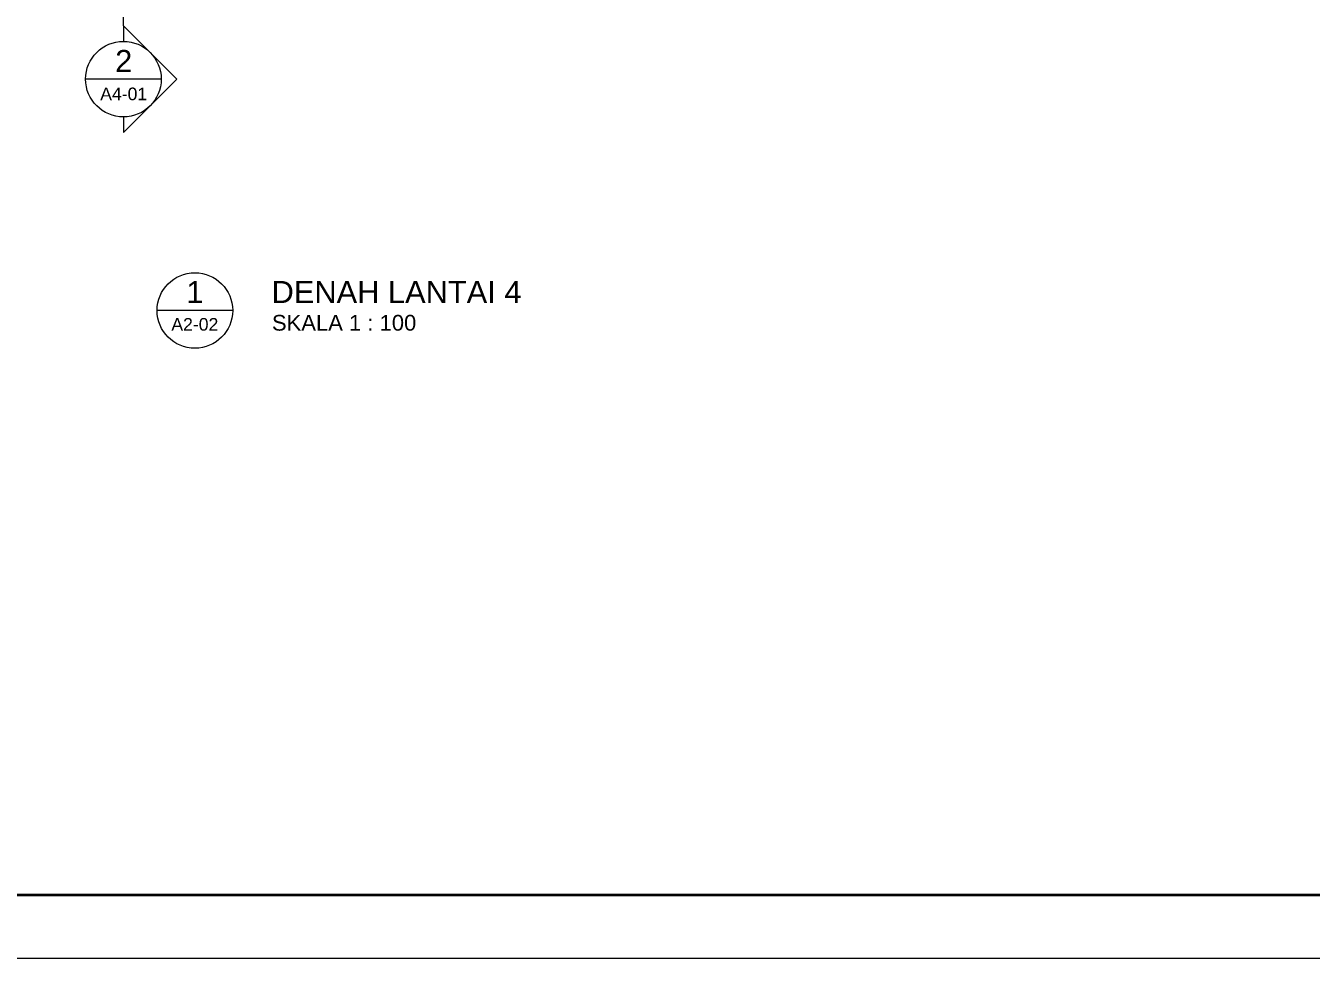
# Model space of a CAD drawing. Header units: millimetres. Extents: x -11 to 1625, y -267 to 180.
# Drawn here: x 1347.76 to 1368.16, y 63 to 77.81 of the extents above; entities that cross this region are included whole.
import ezdxf
from ezdxf.enums import TextEntityAlignment as Align

# ---------------------------------------------------------------- set-up
doc = ezdxf.new("R2010")
doc.units = ezdxf.units.MM
doc.linetypes.add('DASHDOT', pattern=[1, 0.5, -0.25, 0, -0.25])
for name, color, linetype, lineweight in [('GRS KOP', 1, 'Continuous', 35), ('kop', 7, 'Continuous', 20), ('not', 7, 'Continuous', 20)]:
    doc.layers.add(name, color=color, linetype=linetype, lineweight=lineweight)
doc.styles.add('BARU', font='complex.shx')
doc.styles.add('S', font='SIMPLEX', dxfattribs={"width": 1.1})
doc.styles.get("Standard").update_dxf_attribs({"font": 'ARIALUNI.TTF'})

# ---------------------------------------------------------------- blocks, each defined once
blk = doc.blocks.new('Ndtpd')
blk.add_line((0.747, 0), (-0.747, 0))
blk.add_circle((0, 0), 0.747)
at = {"flags": 4}
for tag, height, p in [('NO', 0.5, (0, 0.148)), ('NOLBR', 0.3, (0, -0.398))]:
    blk.add_attdef(tag, text='', height=height, dxfattribs=at).set_placement(p, align=Align.CENTER)
for tag, p, height in [('NDTPD', (1.516, 0.148), 0.5), ('SKALA', (1.523, -0.398), 0.3)]:
    blk.add_attdef(tag, p, '', height=height, dxfattribs=at)
blk = doc.blocks.new('Npkn')
for p, q in [((0, 0.849), (0.849, 0)), ((0, 0.849), (0, 0.6)), ((0.6, 0), (-0.6, 0)), ((0, -0.849), (0.849, 0)), ((0, -0.6), (0, -0.849))]:
    blk.add_line(p, q)
blk.add_circle((0, 0), 0.6)
at = {"color": 5, "style": 'S', "width": 0.75, "flags": 4}
blk.add_attdef('NO', text='', height=0.3, dxfattribs=at).set_placement((0.005, 0.113), align=Align.CENTER)
at = {"style": 'S', "width": 0.75, "flags": 4}
blk.add_attdef('NOLBR', text='', height=0.2, dxfattribs=at).set_placement((0.005, -0.334), align=Align.CENTER)
blk = doc.blocks.new('kop')
at = {"layer": 'GRS KOP'}
blk.add_lwpolyline([(1, 54), (83, 54), (83, 1), (1, 1)], close=True, dxfattribs=at)
at = {"layer": 'kop', "color": 7}
blk.add_line((0, 0), (84, 0), dxfattribs=at)
at = {"layer": 'kop', "style": 'BARU', "flags": 4}
for p, height in [((73.8, 5.4), 0.35), ((80.303, 5.382), 0.25), ((73.8, 4.9), 0.35), ((80.303, 4.882), 0.25), ((73.8, 4.4), 0.35), ((80.303, 4.382), 0.25)]:
    blk.add_attdef('-', p, '', height=height, dxfattribs=at)
at = {"layer": 'kop', "flags": 4}
for tag, p in [('AR-00', (78.057, 2.648)), ('00', (81.238, 2.647))]:
    blk.add_attdef(tag, text='', height=0.35, dxfattribs=at).set_placement(p, align=Align.MIDDLE)

msp = doc.modelspace()

# ---------------------------------------------------------------- linework, layer by layer
at = {"layer": 'not', "linetype": 'DASHDOT'}
msp.add_line((1349.3078134, 77.8092626), (1349.3078134, 83.1917171), dxfattribs=at)

# ---------------------------------------------------------------- block references
at = {"layer": 'kop'}
msp.add_blockref('kop', (1331.2141609, 63.0000005), dxfattribs=at)
at = {"layer": 'not'}
ref = msp.add_blockref('Npkn', (1349.3078134, 76.9607345), dxfattribs=at)
ref.add_attrib('NO', '2', dxfattribs={"layer": '0', "height": 0.35, "flags": 4}).set_placement((1349.312579, 77.0736371), align=Align.CENTER)
ref.add_attrib('NOLBR', 'A4-01', dxfattribs={"layer": '0', "height": 0.2, "flags": 4}).set_placement((1349.312579, 76.6264967), align=Align.CENTER)
ref = msp.add_blockref('Ndtpd', (1350.4421423, 73.286869), dxfattribs=dict(at, xscale=0.803212851405533, yscale=0.803212851405533, zscale=0.803212851405533))
ref.add_attrib('NO', '1', dxfattribs={"layer": '0', "height": 0.35, "flags": 4}).set_placement((1350.4418151, 73.4053949), align=Align.CENTER)
ref.add_attrib('NDTPD', 'DENAH LANTAI 4', (1351.6598269, 73.4053949), dxfattribs={"layer": '0', "height": 0.35, "flags": 4})
ref.add_attrib('NOLBR', 'A2-02', dxfattribs={"layer": '0', "height": 0.2, "flags": 4}).set_placement((1350.4418151, 72.9668991), align=Align.CENTER)
ref.add_attrib('SKALA', 'SKALA 1 : 100', (1351.665627, 72.9668991), dxfattribs={"layer": '0', "height": 0.25, "flags": 4})

doc.saveas('drawing.dxf')
